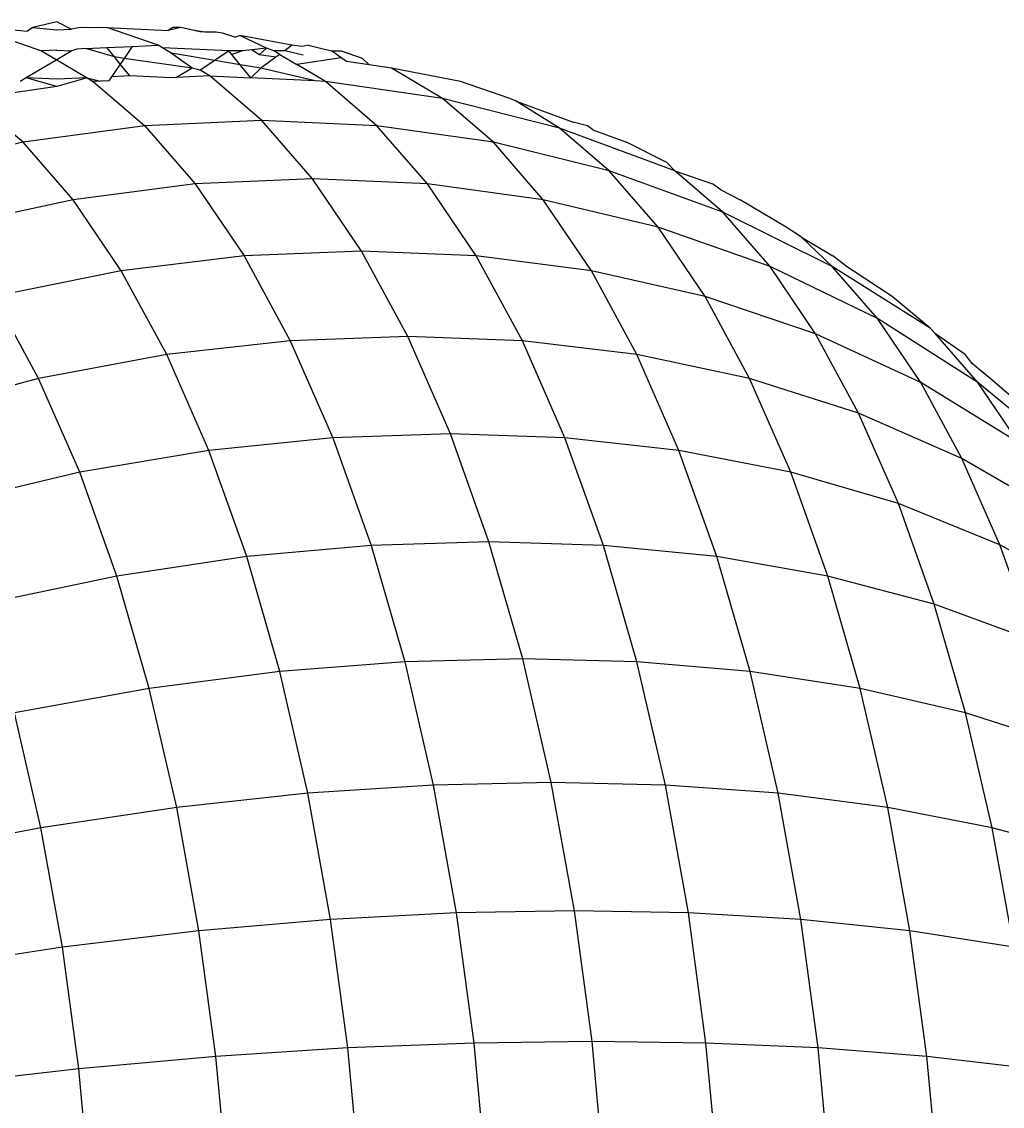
# Model space of a CAD drawing. Header units: millimetres. Extents: x 153 to 4750, y 92 to 3343.
# Drawn here: x 474.69 to 479.92, y 1090.83 to 1096.62 of the extents above; entities that cross this region are included whole.
import ezdxf

# ---------------------------------------------------------------- set-up
doc = ezdxf.new("R2010")
doc.units = ezdxf.units.MM

msp = doc.modelspace()

# ---------------------------------------------------------------- linework, layer by layer
for p, q in [((474.7542, 1096.5853), (474.726, 1096.5647)), ((474.8812, 1096.6156), (474.7542, 1096.5853)), ((474.7542, 1096.5853), (474.8812, 1096.5723)), ((474.9576, 1096.576), (474.8812, 1096.6156)), ((475.0082, 1096.5853), (474.9576, 1096.576)), ((475.0803, 1096.582), (475.0082, 1096.5853)), ((475.1479, 1096.5853), (475.0803, 1096.582)), ((475.4213, 1096.4904), (475.1479, 1096.5853)), ((475.1479, 1096.5853), (475.4759, 1096.5692)), ((475.5431, 1096.5853), (475.4759, 1096.5692)), ((475.5001, 1096.5853), (475.4759, 1096.5692)), ((475.5431, 1096.5853), (475.5001, 1096.5853)), ((475.5821, 1096.5759), (475.5431, 1096.5853)), ((474.5933, 1096.5779), (474.726, 1096.5647)), ((474.8812, 1096.5723), (474.9576, 1096.576)), ((475.6448, 1096.561), (475.5821, 1096.5759)), ((475.6149, 1096.5681), (475.5821, 1096.5759)), ((475.6448, 1096.561), (475.6149, 1096.5681)), ((475.6714, 1096.5597), (475.6149, 1096.5681)), ((475.6714, 1096.5597), (475.6448, 1096.561)), ((475.7309, 1096.559), (475.6714, 1096.5597)), ((475.7657, 1096.555), (475.7309, 1096.559)), ((475.8304, 1096.5326), (475.7657, 1096.555)), ((475.8304, 1096.5326), (475.8574, 1096.5413)), ((476.1345, 1096.4904), (475.8574, 1096.5413)), ((475.9988, 1096.4741), (475.8574, 1096.5413)), ((474.6531, 1096.5116), (474.8002, 1096.4606)), ((474.9883, 1096.4696), (474.9622, 1096.4606)), ((475.0356, 1096.4719), (474.9883, 1096.4696)), ((475.0356, 1096.4719), (475.1489, 1096.4773)), ((475.1887, 1096.4276), (475.0356, 1096.4719)), ((475.1489, 1096.4773), (475.2842, 1096.4838)), ((475.1887, 1096.4276), (475.1489, 1096.4773)), ((475.2842, 1096.4838), (475.2406, 1096.4201)), ((475.2842, 1096.4838), (475.4213, 1096.4904)), ((475.4446, 1096.4766), (475.4213, 1096.4904)), ((475.4919, 1096.4484), (475.4446, 1096.4766)), ((475.7992, 1096.4606), (475.4446, 1096.4766)), ((475.9988, 1096.4741), (475.9217, 1096.4662)), ((475.9988, 1096.4741), (475.9605, 1096.4383)), ((476.038, 1096.4606), (475.9988, 1096.4741)), ((476.1345, 1096.4904), (476.0966, 1096.4606)), ((476.1887, 1096.4826), (476.1345, 1096.4904)), ((476.2215, 1096.4904), (476.1887, 1096.4826)), ((476.2215, 1096.4904), (476.3464, 1096.4606)), ((474.8812, 1096.4124), (474.7191, 1096.3161)), ((474.8812, 1096.4645), (474.8002, 1096.4606)), ((474.8002, 1096.4606), (474.8812, 1096.4124)), ((474.8812, 1096.4645), (474.9622, 1096.4606)), ((474.9622, 1096.4606), (474.8812, 1096.4124)), ((474.8812, 1096.4124), (475.0433, 1096.3161)), ((475.2195, 1096.3893), (475.1887, 1096.4276)), ((475.2406, 1096.4201), (475.1887, 1096.4276)), ((475.2406, 1096.4201), (475.2195, 1096.3893)), ((475.6035, 1096.3673), (475.2406, 1096.4201)), ((475.6035, 1096.3673), (475.4919, 1096.4484)), ((475.7237, 1096.409), (475.4919, 1096.4484)), ((475.7992, 1096.4606), (475.7237, 1096.409)), ((475.8723, 1096.4606), (475.7992, 1096.4606)), ((475.8151, 1096.4407), (475.7992, 1096.4606)), ((475.8723, 1096.4606), (475.8151, 1096.4407)), ((475.859, 1096.3859), (475.8151, 1096.4407)), ((475.9217, 1096.4662), (475.8723, 1096.4606)), ((475.9605, 1096.4383), (475.9217, 1096.4662)), ((476.0492, 1096.426), (475.9605, 1096.4383)), ((476.0492, 1096.426), (475.9686, 1096.3673)), ((476.0966, 1096.4606), (476.038, 1096.4606)), ((476.0703, 1096.4414), (476.038, 1096.4606)), ((476.0703, 1096.4414), (476.0492, 1096.426)), ((476.0703, 1096.4414), (476.1606, 1096.3877)), ((476.1948, 1096.4373), (476.0966, 1096.4606)), ((476.3979, 1096.423), (476.1606, 1096.3877)), ((476.3464, 1096.4606), (476.3967, 1096.4606)), ((476.3979, 1096.423), (476.3464, 1096.4606)), ((476.3967, 1096.4606), (476.5088, 1096.4217)), ((476.4254, 1096.403), (476.3979, 1096.423)), ((476.5462, 1096.385), (476.5088, 1096.4217)), ((475.2195, 1096.3893), (475.1732, 1096.3218)), ((475.2701, 1096.3261), (475.2195, 1096.3893)), ((475.6035, 1096.3673), (475.5201, 1096.3178)), ((475.6464, 1096.3567), (475.6035, 1096.3673)), ((475.7237, 1096.409), (475.6464, 1096.3567)), ((475.6979, 1096.3261), (475.6464, 1096.3567)), ((475.859, 1096.3859), (475.7237, 1096.409)), ((475.9153, 1096.3158), (475.859, 1096.3859)), ((475.9686, 1096.3673), (475.859, 1096.3859)), ((475.9686, 1096.3673), (475.9153, 1096.3158)), ((476.2589, 1096.2995), (475.9686, 1096.3673)), ((476.3135, 1096.2969), (476.1606, 1096.3877)), ((476.5462, 1096.385), (476.4254, 1096.403)), ((476.6656, 1096.3673), (476.5462, 1096.385)), ((476.9376, 1096.2057), (476.6656, 1096.3673)), ((477.0328, 1096.2969), (476.6656, 1096.3673)), ((474.7191, 1096.3161), (474.6867, 1096.2969)), ((474.8812, 1096.2694), (474.7191, 1096.3161)), ((474.8812, 1096.309), (474.7191, 1096.3161)), ((475.0433, 1096.3161), (474.8812, 1096.2694)), ((475.0433, 1096.3161), (474.8812, 1096.309)), ((475.0433, 1096.3161), (475.0757, 1096.2969)), ((475.0433, 1096.3161), (475.1144, 1096.2987)), ((475.1144, 1096.2987), (475.0757, 1096.2969)), ((475.0757, 1096.2969), (475.3504, 1096.0608)), ((475.1588, 1096.3008), (475.1144, 1096.2987)), ((475.1732, 1096.3218), (475.1588, 1096.3008)), ((475.2701, 1096.3261), (475.1732, 1096.3218)), ((475.4904, 1096.3164), (475.2701, 1096.3261)), ((475.5201, 1096.3178), (475.4904, 1096.3164)), ((475.6979, 1096.3261), (475.5201, 1096.3178)), ((475.9737, 1096.089), (475.6979, 1096.3261)), ((475.6979, 1096.3261), (475.9153, 1096.3158)), ((476.2589, 1096.2995), (475.9153, 1096.3158)), ((476.3135, 1096.2969), (476.2589, 1096.2995)), ((476.5882, 1096.0608), (476.3135, 1096.2969)), ((476.9376, 1096.2057), (476.3135, 1096.2969)), ((477.2956, 1096.2057), (477.0328, 1096.2969)), ((474.8812, 1096.2694), (474.6408, 1096.2354)), ((474.7022, 1095.9726), (474.4248, 1096.2042)), ((477.2088, 1095.9726), (476.9376, 1096.2057)), ((477.5616, 1096.0478), (476.9376, 1096.2057)), ((477.3304, 1096.1927), (477.2956, 1096.2057)), ((477.3304, 1096.1927), (477.6341, 1096.0791)), ((477.5616, 1096.0478), (477.3304, 1096.1927)), ((475.9737, 1096.089), (475.3504, 1096.0608)), ((476.2444, 1095.7777), (475.9737, 1096.089)), ((476.5882, 1096.0608), (475.9737, 1096.089)), ((477.7106, 1096.0608), (477.6341, 1096.0791)), ((475.3504, 1096.0608), (474.7022, 1095.9726)), ((475.3504, 1096.0608), (475.62, 1095.7508)), ((476.8578, 1095.7508), (476.5882, 1096.0608)), ((477.2088, 1095.9726), (476.5882, 1096.0608)), ((477.8268, 1095.8198), (477.5616, 1096.0478)), ((478.1759, 1095.8198), (477.5616, 1096.0478)), ((477.7397, 1096.0395), (477.7106, 1096.0608)), ((477.7397, 1096.0395), (477.9187, 1095.9726)), ((474.7022, 1095.9726), (474.0363, 1095.8198)), ((474.9683, 1095.6665), (474.7022, 1095.9726)), ((477.475, 1095.6665), (477.2088, 1095.9726)), ((477.8268, 1095.8198), (477.2088, 1095.9726)), ((478.1329, 1095.8643), (477.9187, 1095.9726)), ((478.1329, 1095.8643), (478.1759, 1095.8198)), ((476.2444, 1095.7777), (475.62, 1095.7508)), ((476.5054, 1095.3931), (476.2444, 1095.7777)), ((476.8578, 1095.7508), (476.2444, 1095.7777)), ((478.087, 1095.5206), (477.8268, 1095.8198)), ((478.4323, 1095.5994), (477.8268, 1095.8198)), ((478.4323, 1095.5994), (478.1759, 1095.8198)), ((478.1759, 1095.8198), (478.377, 1095.7508)), ((475.62, 1095.7508), (474.9683, 1095.6665)), ((475.62, 1095.7508), (475.8799, 1095.3677)), ((477.1176, 1095.3677), (476.8578, 1095.7508)), ((477.475, 1095.6665), (476.8578, 1095.7508)), ((478.4209, 1095.7188), (478.377, 1095.7508)), ((478.4209, 1095.7188), (478.5244, 1095.6665)), ((474.9683, 1095.6665), (474.2966, 1095.5206)), ((475.2249, 1095.2883), (474.9683, 1095.6665)), ((477.7315, 1095.2883), (477.475, 1095.6665)), ((478.087, 1095.5206), (477.475, 1095.6665)), ((478.7701, 1095.5206), (478.5244, 1095.6665)), ((478.684, 1095.31), (478.4323, 1095.5994)), ((479.0152, 1095.31), (478.4323, 1095.5994)), ((478.3379, 1095.1508), (478.087, 1095.5206)), ((478.684, 1095.31), (478.087, 1095.5206)), ((478.851, 1095.4675), (478.7701, 1095.5206)), ((478.851, 1095.4675), (479.0181, 1095.3677)), ((479.0152, 1095.31), (478.851, 1095.4675)), ((476.5054, 1095.3931), (475.8799, 1095.3677)), ((476.7519, 1094.9383), (476.5054, 1095.3931)), ((477.1176, 1095.3677), (476.5054, 1095.3931)), ((475.8799, 1095.3677), (475.2249, 1095.2883)), ((475.8799, 1095.3677), (476.1255, 1094.9147)), ((477.3633, 1094.9147), (477.1176, 1095.3677)), ((477.7315, 1095.2883), (477.1176, 1095.3677)), ((479.0959, 1095.3069), (479.0181, 1095.3677)), ((475.2249, 1095.2883), (474.5474, 1095.1508)), ((475.4674, 1094.841), (475.2249, 1095.2883)), ((477.974, 1094.841), (477.7315, 1095.2883)), ((478.3379, 1095.1508), (477.7315, 1095.2883)), ((478.9267, 1094.9523), (478.684, 1095.31)), ((479.2556, 1095.0335), (478.684, 1095.31)), ((479.2556, 1095.0335), (479.0152, 1095.31)), ((479.5364, 1094.9813), (479.0152, 1095.31)), ((479.127, 1095.2883), (479.0959, 1095.3069)), ((479.3338, 1095.1508), (479.127, 1095.2883)), ((474.7845, 1094.7135), (474.5474, 1095.1508)), ((478.5749, 1094.7135), (478.3379, 1095.1508)), ((478.9267, 1094.9523), (478.3379, 1095.1508)), ((479.5364, 1094.9813), (479.3338, 1095.1508)), ((479.4874, 1094.6918), (479.2556, 1095.0335)), ((479.7912, 1094.6918), (479.2556, 1095.0335)), ((479.5647, 1094.9523), (479.5364, 1094.9813)), ((476.1255, 1094.9147), (475.4674, 1094.841)), ((476.7519, 1094.9383), (476.1255, 1094.9147)), ((476.1255, 1094.9147), (476.3525, 1094.3974)), ((476.9799, 1094.4189), (476.7519, 1094.9383)), ((477.3633, 1094.9147), (476.7519, 1094.9383)), ((477.5903, 1094.3974), (477.3633, 1094.9147)), ((477.974, 1094.841), (477.3633, 1094.9147)), ((479.1559, 1094.5294), (478.9267, 1094.9523)), ((479.4874, 1094.6918), (478.9267, 1094.9523)), ((479.7912, 1094.6918), (479.5647, 1094.9523)), ((479.7234, 1094.841), (479.5647, 1094.9523)), ((475.4674, 1094.841), (474.7845, 1094.7135)), ((475.6916, 1094.3304), (475.4674, 1094.841)), ((478.1982, 1094.3304), (477.974, 1094.841)), ((478.5749, 1094.7135), (477.974, 1094.841)), ((479.7628, 1094.7919), (479.7234, 1094.841)), ((479.8566, 1094.7135), (479.7628, 1094.7919)), ((474.7845, 1094.7135), (474.0853, 1094.5294)), ((475.0037, 1094.2142), (474.7845, 1094.7135)), ((478.7941, 1094.2142), (478.5749, 1094.7135)), ((479.1559, 1094.5294), (478.5749, 1094.7135)), ((479.7065, 1094.2878), (479.4874, 1094.6918)), ((480.0096, 1094.3698), (479.4874, 1094.6918)), ((480.0096, 1094.3698), (479.7912, 1094.6918)), ((480.2809, 1094.2878), (479.7912, 1094.6918)), ((480.0707, 1094.5294), (479.8566, 1094.7135)), ((479.3679, 1094.0465), (479.1559, 1094.5294)), ((479.7065, 1094.2878), (479.1559, 1094.5294)), ((476.3525, 1094.3974), (475.6916, 1094.3304)), ((476.9799, 1094.4189), (476.3525, 1094.3974)), ((476.3525, 1094.3974), (476.5572, 1093.8237)), ((477.1854, 1093.8428), (476.9799, 1094.4189)), ((477.5903, 1094.3974), (476.9799, 1094.4189)), ((477.795, 1093.8237), (477.5903, 1094.3974)), ((478.1982, 1094.3304), (477.5903, 1094.3974)), ((475.6916, 1094.3304), (475.0037, 1094.2142)), ((475.8937, 1093.7639), (475.6916, 1094.3304)), ((478.4003, 1093.7639), (478.1982, 1094.3304)), ((478.7941, 1094.2142), (478.1982, 1094.3304)), ((479.9089, 1093.8264), (479.7065, 1094.2878)), ((480.216, 1093.9891), (479.7065, 1094.2878)), ((475.0037, 1094.2142), (474.2972, 1094.0465)), ((475.2013, 1093.6603), (475.0037, 1094.2142)), ((478.9917, 1093.6603), (478.7941, 1094.2142)), ((479.3679, 1094.0465), (478.7941, 1094.2142)), ((479.559, 1093.5109), (479.3679, 1094.0465)), ((479.9089, 1093.8264), (479.3679, 1094.0465)), ((476.5572, 1093.8237), (475.8937, 1093.7639)), ((477.1854, 1093.8428), (476.5572, 1093.8237)), ((476.5572, 1093.8237), (476.7365, 1093.2031)), ((477.3654, 1093.2197), (477.1854, 1093.8428)), ((477.795, 1093.8237), (477.1854, 1093.8428)), ((477.9743, 1093.2031), (477.795, 1093.8237)), ((478.4003, 1093.7639), (477.795, 1093.8237)), ((480.0915, 1093.3147), (479.9089, 1093.8264)), ((480.4068, 1093.5544), (479.9089, 1093.8264)), ((475.8937, 1093.7639), (475.2013, 1093.6603)), ((476.0706, 1093.1512), (475.8937, 1093.7639)), ((478.5773, 1093.1512), (478.4003, 1093.7639)), ((478.9917, 1093.6603), (478.4003, 1093.7639)), ((475.2013, 1093.6603), (474.4883, 1093.5109)), ((475.3743, 1093.0612), (475.2013, 1093.6603)), ((479.1647, 1093.0612), (478.9917, 1093.6603)), ((479.559, 1093.5109), (478.9917, 1093.6603)), ((479.7263, 1092.9315), (479.559, 1093.5109)), ((480.0915, 1093.3147), (479.559, 1093.5109)), ((476.7365, 1093.2031), (476.0706, 1093.1512)), ((477.3654, 1093.2197), (476.7365, 1093.2031)), ((476.7365, 1093.2031), (476.8881, 1092.5464)), ((477.5177, 1092.5603), (477.3654, 1093.2197)), ((477.9743, 1093.2031), (477.3654, 1093.2197)), ((478.1259, 1092.5464), (477.9743, 1093.2031)), ((478.5773, 1093.1512), (477.9743, 1093.2031)), ((476.0706, 1093.1512), (475.3743, 1093.0612)), ((476.2203, 1092.5028), (476.0706, 1093.1512)), ((478.727, 1092.5028), (478.5773, 1093.1512)), ((479.1647, 1093.0612), (478.5773, 1093.1512)), ((475.3743, 1093.0612), (474.6556, 1092.9315)), ((475.5207, 1092.4273), (475.3743, 1093.0612)), ((479.3111, 1092.4273), (479.1647, 1093.0612)), ((479.7263, 1092.9315), (479.1647, 1093.0612)), ((474.7972, 1092.3185), (474.6556, 1092.9315)), ((479.8679, 1092.3185), (479.7263, 1092.9315)), ((480.2514, 1092.7612), (479.7263, 1092.9315)), ((476.8881, 1092.5464), (476.2203, 1092.5028)), ((477.5177, 1092.5603), (476.8881, 1092.5464)), ((476.8881, 1092.5464), (477.0108, 1091.8651)), ((477.6408, 1091.8763), (477.5177, 1092.5603)), ((478.1259, 1092.5464), (477.5177, 1092.5603)), ((478.2486, 1091.8651), (478.1259, 1092.5464)), ((478.727, 1092.5028), (478.1259, 1092.5464)), ((476.2203, 1092.5028), (475.5207, 1092.4273)), ((476.3414, 1091.8302), (476.2203, 1092.5028)), ((478.8481, 1091.8302), (478.727, 1092.5028)), ((479.3111, 1092.4273), (478.727, 1092.5028)), ((475.5207, 1092.4273), (474.7972, 1092.3185)), ((475.6391, 1091.7697), (475.5207, 1092.4273)), ((479.4295, 1091.7697), (479.3111, 1092.4273)), ((479.8679, 1092.3185), (479.3111, 1092.4273)), ((474.7972, 1092.3185), (474.0596, 1092.1755)), ((474.9117, 1091.6825), (474.7972, 1092.3185)), ((479.9824, 1091.6825), (479.8679, 1092.3185)), ((480.3866, 1092.1755), (479.8679, 1092.3185)), ((477.0108, 1091.8651), (476.3414, 1091.8302)), ((477.6408, 1091.8763), (477.0108, 1091.8651)), ((477.0108, 1091.8651), (477.1042, 1091.1709)), ((477.7346, 1091.1793), (477.6408, 1091.8763)), ((478.2486, 1091.8651), (477.6408, 1091.8763)), ((478.342, 1091.1709), (478.2486, 1091.8651)), ((478.8481, 1091.8302), (478.2486, 1091.8651)), ((476.3414, 1091.8302), (475.6391, 1091.7697)), ((476.4337, 1091.1448), (476.3414, 1091.8302)), ((478.9403, 1091.1448), (478.8481, 1091.8302)), ((479.4295, 1091.7697), (478.8481, 1091.8302)), ((475.6391, 1091.7697), (474.9117, 1091.6825)), ((475.7293, 1091.0996), (475.6391, 1091.7697)), ((479.5197, 1091.0996), (479.4295, 1091.7697)), ((479.9824, 1091.6825), (479.4295, 1091.7697)), ((474.9117, 1091.6825), (474.169, 1091.5679)), ((474.999, 1091.0344), (474.9117, 1091.6825)), ((477.1042, 1091.1709), (476.4337, 1091.1448)), ((477.7346, 1091.1793), (477.1042, 1091.1709)), ((477.1042, 1091.1709), (477.169, 1090.4748)), ((477.7997, 1090.4803), (477.7346, 1091.1793)), ((478.342, 1091.1709), (477.7346, 1091.1793)), ((478.4068, 1090.4748), (478.342, 1091.1709)), ((478.9403, 1091.1448), (478.342, 1091.1709)), ((475.7293, 1091.0996), (474.999, 1091.0344)), ((476.4337, 1091.1448), (475.7293, 1091.0996)), ((475.7918, 1090.4276), (475.7293, 1091.0996)), ((476.4976, 1090.4575), (476.4337, 1091.1448)), ((479.0042, 1090.4575), (478.9403, 1091.1448)), ((479.5197, 1091.0996), (478.9403, 1091.1448)), ((479.5822, 1090.4276), (479.5197, 1091.0996)), ((480.0697, 1091.0344), (479.5197, 1091.0996)), ((474.999, 1091.0344), (474.2524, 1090.9487)), ((475.0594, 1090.3845), (474.999, 1091.0344))]:
    msp.add_line(p, q)

doc.saveas('drawing.dxf')
